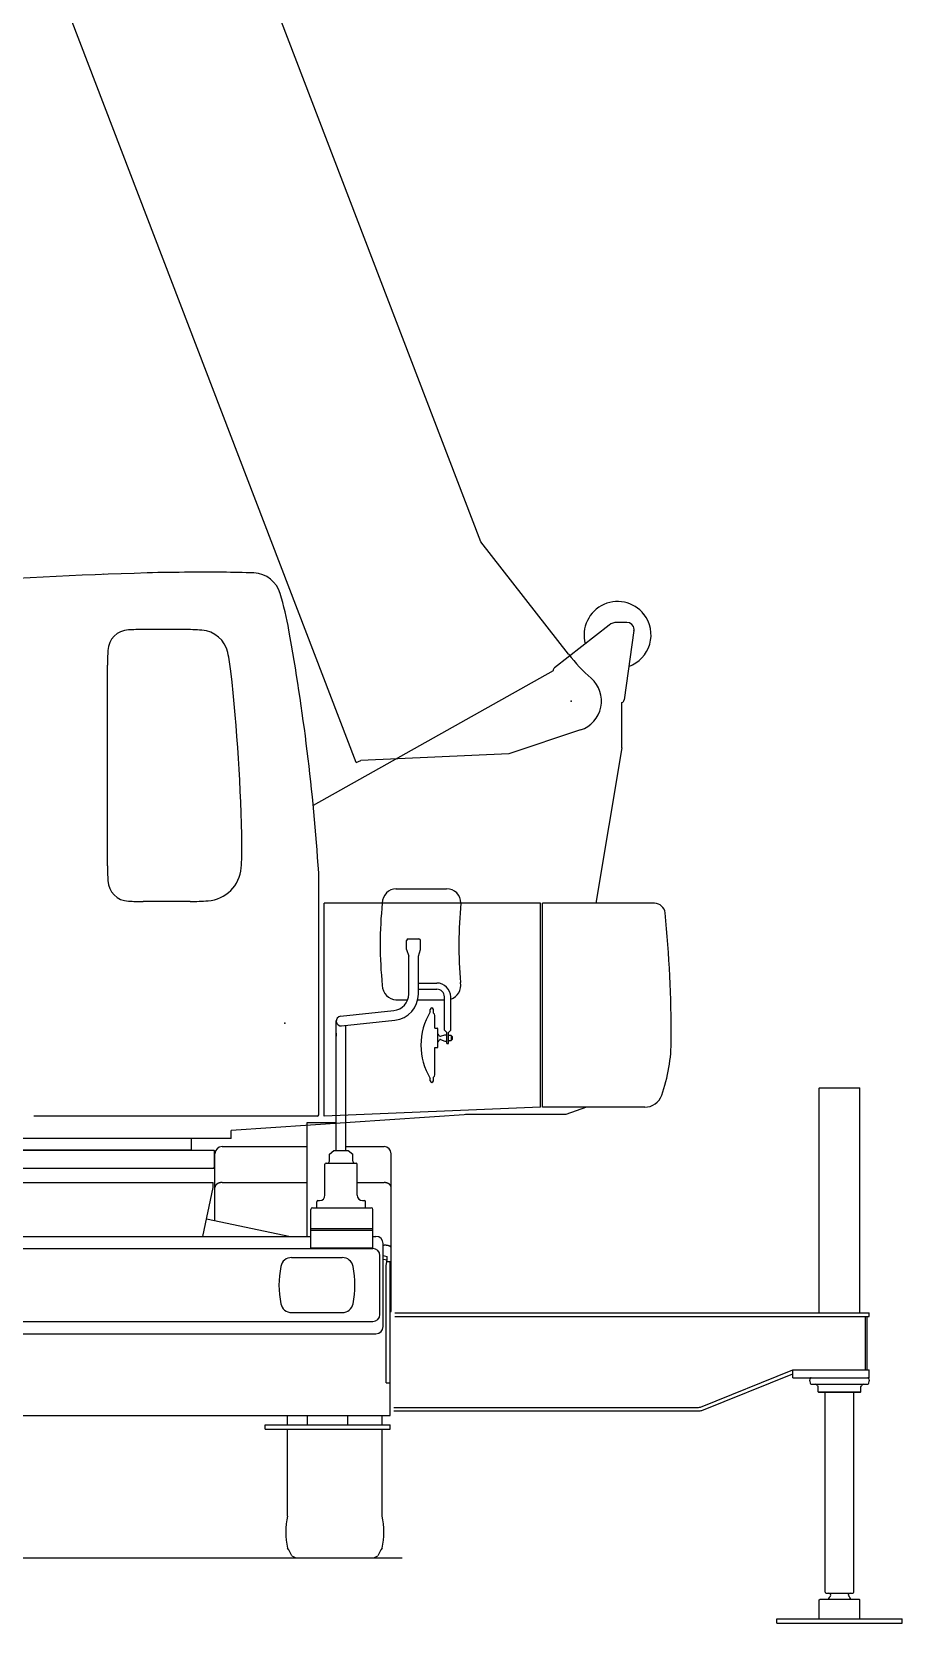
# Model space of a CAD drawing. Header units: millimetres. Extents: x -2078669 to -1085629, y -5987148 to 310365.
# Drawn here: x -1343435 to -1337356, y -4346400 to -4335281 of the extents above; entities that cross this region are included whole.
import ezdxf

# ---------------------------------------------------------------- set-up
doc = ezdxf.new("R2010")
doc.units = ezdxf.units.MM
doc.header["$LTSCALE"] = 500
doc.header["$PDSIZE"] = 300
doc.layers.add('D-BYP-STR8', color=5, linetype='Continuous', lineweight=25)

msp = doc.modelspace()

# ---------------------------------------------------------------- linework, layer by layer
at = {"layer": 'D-BYP-STR8'}
for p, q in [((-1340298, -4338845.3, 708000), (-1343860, -4329547.7, 708000)), ((-1341169.8, -4340385, 708000), (-1345288.5, -4329634.5, 708000)), ((-1339686.3, -4339629.5, 708000), (-1340298, -4338845.3, 708000)), ((-1342929.6, -4339071.8, 708000), (-1342933.2, -4339070, 708000)), ((-1342102.4, -4339057.1, 708000), (-1342332.4, -4339057.1, 708000)), ((-1342092.5, -4339057.1, 708000), (-1342144.6, -4339057.1, 708000)), ((-1342372.4, -4339457.1, 708000), (-1342656.4, -4339457.1, 708000)), ((-1339402.3, -4339425.7, 708000), (-1339784, -4339724.6, 708000)), ((-1339278.7, -4339407.1, 708000), (-1339348.4, -4339407.1, 708000)), ((-1339229.2, -4339464.2, 708000), (-1339298, -4339948.1, 708000)), ((-1342906.1, -4341107.4, 708000), (-1342906.1, -4339706.8, 708000)), ((-1339793.6, -4339744.6, 708000), (-1341469.3, -4340686.4, 708000)), ((-1339313.6, -4340284.6, 708000), (-1339313.6, -4339967.9, 708000)), ((-1339601.9, -4340158.9, 708000), (-1340103.4, -4340324.5, 708000)), ((-1340103.4, -4340324.5, 708000), (-1341137.2, -4340372.5, 708000)), ((-1339313.6, -4340284.6, 708000), (-1339496.2, -4341369.6, 708000)), ((-1341169.8, -4340385, 708000), (-1341137.2, -4340372.5, 708000)), ((-1341430.2, -4341157, 708000), (-1341431.1, -4341157.1, 708000)), ((-1341431.1, -4342847.1, 708000), (-1341431.1, -4341157.1, 708000)), ((-1342328.3, -4341357.1, 708000), (-1342656.4, -4341357.1, 708000)), ((-1340892.5, -4341268.3, 708000), (-1340538.1, -4341268.3, 708000)), ((-1341393.6, -4342857.1, 708000), (-1341393.6, -4341369.6, 708000)), ((-1339881.1, -4341369.6, 708000), (-1341393.6, -4341369.6, 708000)), ((-1339881.1, -4342794.6, 708000), (-1339881.1, -4341369.6, 708000)), ((-1339868.6, -4342794.6, 708000), (-1339868.6, -4341369.6, 708000)), ((-1339086.3, -4341369.6, 708000), (-1339868.6, -4341369.6, 708000)), ((-1340817.8, -4341693.3, 708000), (-1340817.8, -4341630.8, 708000)), ((-1340817.8, -4341693.3, 708000), (-1340802.6, -4341739.7, 708000)), ((-1340805.3, -4341618.3, 708000), (-1340731.8, -4341618.3, 708000)), ((-1340734.6, -4341739.7, 708000), (-1340719.3, -4341693.3, 708000)), ((-1340719.3, -4341693.3, 708000), (-1340719.3, -4341630.8, 708000)), ((-1340802.6, -4342003.7, 708000), (-1340802.6, -4341739.7, 708000)), ((-1340802.6, -4341757, 708000), (-1340802.6, -4341739.7, 708000)), ((-1340734.6, -4342003.7, 708000), (-1340734.6, -4341739.7, 708000)), ((-1340734.6, -4341757, 708000), (-1340734.6, -4341739.7, 708000)), ((-1340734.6, -4341926.7, 708000), (-1340606.1, -4341926.7, 708000)), ((-1340734.6, -4341969.9, 708000), (-1340606.1, -4341969.9, 708000)), ((-1340552.7, -4342257.4, 708000), (-1340552.7, -4342023.3, 708000)), ((-1340509.4, -4342257.4, 708000), (-1340509.4, -4342023.3, 708000)), ((-1341278.5, -4342159.3, 708000), (-1340906.1, -4342119, 708000)), ((-1340892.5, -4342043.3, 708000), (-1340808.8, -4342043.3, 708000)), ((-1340739.3, -4342043.3, 708000), (-1340552.7, -4342043.3, 708000)), ((-1340652.3, -4342127.9, 708000), (-1340652.3, -4342112.1, 708000)), ((-1340629.8, -4342137.5, 708000), (-1340629.8, -4342112.1, 708000)), ((-1341308.8, -4343097.1, 708000), (-1341308.8, -4342188.3, 708000)), ((-1341271.2, -4342226.9, 708000), (-1340898.8, -4342186.6, 708000)), ((-1341240.8, -4343097.1, 708000), (-1341240.8, -4342223.6, 708000)), ((-1340619.8, -4342243.3, 708000), (-1340619.8, -4342153.3, 708000)), ((-1340619.8, -4342243.3, 708000), (-1340603.6, -4342243.3, 708000)), ((-1340598.6, -4342373.3, 708000), (-1340598.6, -4342248.3, 708000)), ((-1341309.2, -4342277.8, 708000), (-1341308.8, -4342297.4, 708000)), ((-1340593.6, -4342291.3, 708000), (-1340593.6, -4342285.7, 708000)), ((-1340593.6, -4342335.9, 708000), (-1340593.6, -4342330.3, 708000)), ((-1340581.1, -4342299.2, 708000), (-1340549.3, -4342288.3, 708000)), ((-1340581.1, -4342322.4, 708000), (-1340549.3, -4342333.3, 708000)), ((-1340552.7, -4342257.4, 708000), (-1340536.8, -4342273.3, 708000)), ((-1340549.3, -4342288.3, 708000), (-1340536.8, -4342288.3, 708000)), ((-1340549.3, -4342333.3, 708000), (-1340536.8, -4342333.3, 708000)), ((-1340536.8, -4342348.3, 708000), (-1340536.8, -4342273.3, 708000)), ((-1340536.8, -4342333.3, 708000), (-1340536.8, -4342288.3, 708000)), ((-1340536.8, -4342348.3, 708000), (-1340525.3, -4342348.3, 708000)), ((-1340525.3, -4342273.3, 708000), (-1340509.4, -4342257.4, 708000)), ((-1340525.3, -4342348.3, 708000), (-1340525.3, -4342273.3, 708000)), ((-1340525.3, -4342291.6, 708000), (-1340520.3, -4342291.6, 708000)), ((-1340525.3, -4342330.1, 708000), (-1340525.3, -4342291.6, 708000)), ((-1340525.3, -4342330.1, 708000), (-1340520.3, -4342330.1, 708000)), ((-1340520.3, -4342292.1, 708000), (-1340505.7, -4342292.1, 708000)), ((-1340520.3, -4342329.6, 708000), (-1340505.7, -4342329.6, 708000)), ((-1340505.7, -4342292.1, 708000), (-1340504.1, -4342294.9, 708000)), ((-1340505.7, -4342329.6, 708000), (-1340504.1, -4342326.8, 708000)), ((-1340504.1, -4342326.8, 708000), (-1340504.1, -4342294.9, 708000)), ((-1340504.1, -4342300.8, 708000), (-1340498.1, -4342300.8, 708000)), ((-1340504.1, -4342320.8, 708000), (-1340498.1, -4342320.8, 708000)), ((-1340498.1, -4342300.8, 708000), (-1340496.8, -4342302.1, 708000)), ((-1340498.1, -4342320.8, 708000), (-1340496.8, -4342319.6, 708000)), ((-1340496.8, -4342319.6, 708000), (-1340496.8, -4342302.1, 708000)), ((-1340619.8, -4342568.3, 708000), (-1340619.8, -4342378.3, 708000)), ((-1340619.8, -4342378.3, 708000), (-1340603.6, -4342378.3, 708000)), ((-1340629.8, -4342609.6, 708000), (-1340629.8, -4342584.1, 708000)), ((-1340652.3, -4342609.6, 708000), (-1340652.3, -4342593.8, 708000)), ((-1337936.1, -4342662.1, 708000), (-1337933.6, -4342659.6, 708000)), ((-1337936.1, -4344232.1, 708000), (-1337936.1, -4342662.1, 708000)), ((-1337933.6, -4342659.6, 708000), (-1337653.6, -4342659.6, 708000)), ((-1337653.6, -4342659.6, 708000), (-1337651.1, -4342662.1, 708000)), ((-1337651.1, -4344232.1, 708000), (-1337651.1, -4342662.1, 708000)), ((-1339881.1, -4342794.6, 708000), (-1341393.6, -4342857.1, 708000)), ((-1339153.4, -4342794.6, 708000), (-1339868.6, -4342794.6, 708000)), ((-1339561.1, -4342794.6, 708000), (-1339706.1, -4342844.6, 708000)), ((-1341441.1, -4342857.1, 708000), (-1343421.1, -4342857.1, 708000)), ((-1340381.1, -4342844.6, 708000), (-1342043.6, -4342957.1, 708000)), ((-1341511.1, -4343698.9, 708000), (-1341511.1, -4342902.1, 708000)), ((-1341511.1, -4342902.1, 708000), (-1341310.1, -4342902.1, 708000)), ((-1339706.1, -4342844.6, 708000), (-1340406.1, -4342844.6, 708000)), ((-1342043.6, -4343012.1, 708000), (-1344631.1, -4343012.1, 708000)), ((-1342318.6, -4343094.6, 708000), (-1342318.6, -4343014.6, 708000)), ((-1342043.6, -4343012.1, 708000), (-1342043.6, -4342957.1, 708000)), ((-1344673.6, -4343094.6, 708000), (-1342163.6, -4343094.6, 708000)), ((-1342318.6, -4343094.6, 708000), (-1344518.6, -4343094.6, 708000)), ((-1342163.6, -4343094.6, 708000), (-1342158.6, -4343099.6, 708000)), ((-1342158.6, -4343214.6, 708000), (-1342158.6, -4343099.6, 708000)), ((-1342156.1, -4343587.5, 708000), (-1342156.1, -4343119.6, 708000)), ((-1342106.1, -4343069.6, 708000), (-1341511.1, -4343069.6, 708000)), ((-1341356.1, -4343122.1, 708000), (-1341324.8, -4343097.1, 708000)), ((-1341356.1, -4343172.1, 708000), (-1341356.1, -4343122.1, 708000)), ((-1341324.8, -4343097.1, 708000), (-1341224.8, -4343097.1, 708000)), ((-1341308.8, -4343097.1, 708000), (-1341240.8, -4343097.1, 708000)), ((-1341240.8, -4343069.6, 708000), (-1340974.8, -4343069.6, 708000)), ((-1341224.8, -4343097.1, 708000), (-1341193.6, -4343122.1, 708000)), ((-1341193.6, -4343172.1, 708000), (-1341193.6, -4343122.1, 708000)), ((-1340924.8, -4344222.5, 708000), (-1340924.8, -4343119.6, 708000)), ((-1344673.6, -4343219.6, 708000), (-1342163.6, -4343219.6, 708000)), ((-1342163.6, -4343219.6, 708000), (-1342158.6, -4343214.6, 708000)), ((-1341387.3, -4343409.6, 708000), (-1341387.3, -4343192.1, 708000)), ((-1341379.8, -4343184.6, 708000), (-1341169.8, -4343184.6, 708000)), ((-1341162.3, -4343409.6, 708000), (-1341162.3, -4343192.1, 708000)), ((-1344668.6, -4343319.6, 708000), (-1342168.6, -4343319.6, 708000)), ((-1342241.3, -4343697.3, 708000), (-1342168.6, -4343354.6, 708000)), ((-1342168.6, -4343354.6, 708000), (-1342168.6, -4343319.6, 708000)), ((-1342168.6, -4343354.6, 708000), (-1342168.6, -4343319.6, 708000)), ((-1342106.1, -4343320.9, 708000), (-1341511.1, -4343320.9, 708000)), ((-1341162.3, -4343320.9, 708000), (-1340974.8, -4343320.9, 708000)), ((-1341444.8, -4343497.1, 708000), (-1341444.8, -4343454.6, 708000)), ((-1341437.3, -4343447.1, 708000), (-1341424.8, -4343447.1, 708000)), ((-1341124.8, -4343447.1, 708000), (-1341112.3, -4343447.1, 708000)), ((-1341104.8, -4343497.1, 708000), (-1341104.8, -4343454.6, 708000)), ((-1342215.6, -4343575.1, 708000), (-1341627.4, -4343697.3, 708000)), ((-1341487.3, -4343672.1, 708000), (-1341487.3, -4343509.6, 708000)), ((-1341474.8, -4343497.1, 708000), (-1341064.8, -4343497.1, 708000)), ((-1341444.8, -4343497.1, 708000), (-1341104.8, -4343497.1, 708000)), ((-1341052.3, -4343776.4, 708000), (-1341052.3, -4343509.6, 708000)), ((-1345534, -4343697.3, 708000), (-1341527.1, -4343697.3, 708000)), ((-1341487.3, -4343640.9, 708000), (-1341052.3, -4343640.9, 708000)), ((-1341487.3, -4343776.4, 708000), (-1341487.3, -4343647.1, 708000)), ((-1341487.3, -4343776.4, 708000), (-1341487.3, -4343647.1, 708000)), ((-1341487.3, -4343698.9, 708000), (-1341487.3, -4343651.4, 708000)), ((-1341487.3, -4343653.4, 708000), (-1341052.3, -4343653.4, 708000)), ((-1341487.3, -4343767.7, 708000), (-1341487.3, -4343694.8, 708000)), ((-1341052.3, -4343776.4, 708000), (-1341052.3, -4343647.1, 708000)), ((-1341052.3, -4343697.3, 708000), (-1341031.1, -4343697.3, 708000)), ((-1345783.6, -4343782.1, 708000), (-1341053.6, -4343782.1, 708000)), ((-1341527, -4343697.6, 708000), (-1341514.8, -4343697.6, 708000)), ((-1341514.8, -4343698.1, 708000), (-1341509.8, -4343698.1, 708000)), ((-1341509.8, -4343698.9, 708000), (-1341487.3, -4343698.9, 708000)), ((-1341487.3, -4343776.4, 708000), (-1341052.3, -4343776.4, 708000)), ((-1341487.3, -4343776.4, 708000), (-1341052.3, -4343776.4, 708000)), ((-1340981.1, -4344327.3, 708000), (-1340981.1, -4343747.3, 708000)), ((-1340981.1, -4343758.8, 708000), (-1340974.8, -4343758.8, 708000)), ((-1341620.4, -4343844.8, 708000), (-1341266.7, -4343844.8, 708000)), ((-1341003.6, -4344242.1, 708000), (-1341003.6, -4343832.1, 708000)), ((-1340981.1, -4343831.7, 708000), (-1340953.1, -4343837.5, 708000)), ((-1340981.1, -4343856.2, 708000), (-1340953.1, -4343862.1, 708000)), ((-1340981.1, -4344209, 708000), (-1340981.1, -4343865.2, 708000)), ((-1340961.1, -4343900.3, 708000), (-1340953.1, -4343862.1, 708000)), ((-1340961.1, -4344719.6, 708000), (-1340961.1, -4343900.3, 708000)), ((-1340955.5, -4343873.5, 708000), (-1340931.1, -4343873.5, 708000)), ((-1340953.1, -4343862.1, 708000), (-1340953.1, -4343837.5, 708000)), ((-1340931.1, -4344719.6, 708000), (-1340931.1, -4343873.5, 708000)), ((-1341620.4, -4344229.8, 708000), (-1341266.7, -4344229.8, 708000)), ((-1340931.1, -4344222.5, 708000), (-1340924.8, -4344222.5, 708000)), ((-1340899, -4344232.1, 708000), (-1337587.3, -4344232.1, 708000)), ((-1337587.3, -4344257.1, 708000), (-1337587.3, -4344232.1, 708000)), ((-1345783.6, -4344292.1, 708000), (-1341053.6, -4344292.1, 708000)), ((-1340899, -4344257.1, 708000), (-1337587.3, -4344257.1, 708000)), ((-1337611.1, -4344629.6, 708000), (-1337611.1, -4344257.1, 708000)), ((-1337599.8, -4344629.6, 708000), (-1337599.8, -4344257.1, 708000)), ((-1343868.6, -4344377.3, 708000), (-1341031.1, -4344377.3, 708000)), ((-1338764.3, -4344889.4, 708000), (-1338118.6, -4344629.6, 708000)), ((-1338755, -4344912.6, 708000), (-1338118.6, -4344656.6, 708000)), ((-1338118.6, -4344629.6, 708000), (-1337587.3, -4344629.6, 708000)), ((-1338118.6, -4344684.6, 708000), (-1338118.6, -4344629.6, 708000)), ((-1338118.6, -4344684.6, 708000), (-1337587.3, -4344684.6, 708000)), ((-1337999.8, -4344706.5, 708000), (-1337998.4, -4344691.5, 708000)), ((-1337991, -4344684.6, 708000), (-1337596.2, -4344684.6, 708000)), ((-1337588.7, -4344691.5, 708000), (-1337587.4, -4344706.5, 708000)), ((-1337587.3, -4344684.6, 708000), (-1337587.3, -4344629.6, 708000)), ((-1340961.1, -4344719.6, 708000), (-1340931.1, -4344719.6, 708000)), ((-1340961.1, -4344719.6, 708000), (-1340931.1, -4344719.6, 708000)), ((-1340931.1, -4344949.6, 708000), (-1340931.1, -4344719.6, 708000)), ((-1337999.8, -4344707.8, 708000), (-1337998.4, -4344722.8, 708000)), ((-1337991, -4344729.6, 708000), (-1337596.2, -4344729.6, 708000)), ((-1337947.1, -4344738.9, 708000), (-1337945.1, -4344746.6, 708000)), ((-1337943.6, -4344782.1, 708000), (-1337943.6, -4344747.1, 708000)), ((-1337943.6, -4344782.1, 708000), (-1337941.1, -4344784.6, 708000)), ((-1337943.6, -4344782.1, 708000), (-1337643.6, -4344782.1, 708000)), ((-1337941.1, -4344784.6, 708000), (-1337646.1, -4344784.6, 708000)), ((-1337893.6, -4346182.1, 708000), (-1337893.6, -4344784.6, 708000)), ((-1337693.6, -4346182.1, 708000), (-1337693.6, -4344784.6, 708000)), ((-1337646.1, -4344784.6, 708000), (-1337643.6, -4344782.1, 708000)), ((-1337643.6, -4344782.1, 708000), (-1337643.6, -4344747.1, 708000)), ((-1337642.1, -4344746.6, 708000), (-1337640, -4344738.9, 708000)), ((-1337588.7, -4344722.8, 708000), (-1337587.4, -4344707.8, 708000)), ((-1340907, -4344892.1, 708000), (-1338778.3, -4344892.1, 708000)), ((-1340907, -4344917.1, 708000), (-1338778.3, -4344917.1, 708000)), ((-1345906.1, -4344949.6, 708000), (-1340931.1, -4344949.6, 708000)), ((-1341806.1, -4345014.6, 708000), (-1340931.1, -4345014.6, 708000)), ((-1341806.1, -4345044.6, 708000), (-1341806.1, -4345014.6, 708000)), ((-1341648.6, -4345014.6, 708000), (-1341648.6, -4344949.6, 708000)), ((-1341509.8, -4345014.6, 708000), (-1341509.8, -4344949.6, 708000)), ((-1341227.3, -4345014.6, 708000), (-1341227.3, -4344949.6, 708000)), ((-1340988.6, -4345014.6, 708000), (-1340988.6, -4344949.6, 708000)), ((-1340931.1, -4345044.6, 708000), (-1340931.1, -4345014.6, 708000)), ((-1341806.1, -4345044.6, 708000), (-1340931.1, -4345044.6, 708000)), ((-1341648.6, -4345650.9, 708000), (-1341648.6, -4345044.6, 708000)), ((-1340988.6, -4345650.9, 708000), (-1340988.6, -4345044.6, 708000)), ((-1345980.2, -4345943.6, 708000), (-1340848.5, -4345943.6, 708000)), ((-1341619.8, -4345929.9, 708000), (-1341591.1, -4345943.6, 708000)), ((-1341046.1, -4345943.6, 708000), (-1341017.3, -4345929.9, 708000)), ((-1337934.8, -4346237.1, 708000), (-1337929.8, -4346232.1, 708000)), ((-1337934.8, -4346369.6, 708000), (-1337934.8, -4346237.1, 708000)), ((-1337929.8, -4346232.1, 708000), (-1337657.3, -4346232.1, 708000)), ((-1337886.1, -4346189.6, 708000), (-1337701.1, -4346189.6, 708000)), ((-1337657.3, -4346232.1, 708000), (-1337652.3, -4346237.1, 708000)), ((-1337652.3, -4346369.6, 708000), (-1337652.3, -4346237.1, 708000)), ((-1338231.1, -4346399.6, 708000), (-1338231.1, -4346369.6, 708000)), ((-1338231.1, -4346369.6, 708000), (-1337356.1, -4346369.6, 708000)), ((-1338231.1, -4346399.6, 708000), (-1337356.1, -4346399.6, 708000)), ((-1337356.1, -4346399.6, 708000), (-1337356.1, -4346369.6, 708000))]:
    msp.add_line(p, q, dxfattribs=at)
at = {"layer": 'D-BYP-STR8', "elevation": 708000}
for points in [[(-1342106.1, -4343320.9), (-1342106.7, -4343320.9), (-1342107.3, -4343321), (-1342107.9, -4343321), (-1342108.5, -4343321), (-1342109.1, -4343321), (-1342109.7, -4343321), (-1342110.4, -4343321.1), (-1342111, -4343321.1), (-1342111.6, -4343321.2), (-1342112.2, -4343321.2), (-1342112.8, -4343321.3), (-1342113.4, -4343321.3), (-1342114, -4343321.4), (-1342114.6, -4343321.5), (-1342115.2, -4343321.5), (-1342115.8, -4343321.6), (-1342116.4, -4343321.7), (-1342117, -4343321.8), (-1342117.6, -4343321.9), (-1342118.2, -4343322), (-1342118.8, -4343322.1), (-1342119.4, -4343322.2), (-1342120, -4343322.3), (-1342120.6, -4343322.5), (-1342121.2, -4343322.6), (-1342121.8, -4343322.7), (-1342122.3, -4343322.9), (-1342122.9, -4343323), (-1342123.5, -4343323.2), (-1342124.1, -4343323.3), (-1342124.6, -4343323.5), (-1342125.2, -4343323.6), (-1342125.8, -4343323.8), (-1342126.3, -4343324), (-1342126.9, -4343324.2), (-1342127.4, -4343324.3), (-1342128, -4343324.5), (-1342128.5, -4343324.7), (-1342129.1, -4343324.9), (-1342129.6, -4343325.1), (-1342130.2, -4343325.3), (-1342130.7, -4343325.5), (-1342131.2, -4343325.8), (-1342131.8, -4343326), (-1342132.3, -4343326.2), (-1342132.8, -4343326.4), (-1342133.3, -4343326.7), (-1342133.8, -4343326.9), (-1342134.4, -4343327.1), (-1342134.9, -4343327.4), (-1342135.4, -4343327.6), (-1342135.9, -4343327.9), (-1342136.3, -4343328.2), (-1342136.8, -4343328.4), (-1342137.3, -4343328.7), (-1342137.8, -4343329), (-1342138.3, -4343329.2), (-1342138.7, -4343329.5), (-1342139.2, -4343329.8), (-1342139.6, -4343330.1), (-1342140.1, -4343330.4), (-1342140.5, -4343330.7), (-1342141, -4343331), (-1342141.4, -4343331.3), (-1342141.9, -4343331.6), (-1342142.3, -4343331.9), (-1342142.7, -4343332.2), (-1342143.1, -4343332.6), (-1342143.5, -4343332.9), (-1342143.9, -4343333.2), (-1342144.3, -4343333.5), (-1342144.7, -4343333.9), (-1342145.1, -4343334.2), (-1342145.5, -4343334.5), (-1342145.9, -4343334.9), (-1342146.2, -4343335.2), (-1342146.6, -4343335.6), (-1342146.9, -4343335.9), (-1342147.3, -4343336.3), (-1342147.6, -4343336.7), (-1342148, -4343337), (-1342148.3, -4343337.4), (-1342148.6, -4343337.7), (-1342149, -4343338.1), (-1342149.3, -4343338.5), (-1342149.6, -4343338.9), (-1342149.9, -4343339.2), (-1342150.2, -4343339.6), (-1342150.4, -4343340), (-1342150.7, -4343340.4), (-1342151, -4343340.8), (-1342151.3, -4343341.2), (-1342151.5, -4343341.6), (-1342151.8, -4343342), (-1342152, -4343342.4), (-1342152.3, -4343342.8), (-1342152.5, -4343343.2), (-1342152.7, -4343343.6), (-1342152.9, -4343344), (-1342153.1, -4343344.4), (-1342153.3, -4343344.8), (-1342153.5, -4343345.2), (-1342153.7, -4343345.6), (-1342153.9, -4343346), (-1342154.1, -4343346.4), (-1342154.3, -4343346.9), (-1342154.4, -4343347.3), (-1342154.6, -4343347.7), (-1342154.7, -4343348.1), (-1342154.9, -4343348.6), (-1342155, -4343349), (-1342155.1, -4343349.4), (-1342155.2, -4343349.8), (-1342155.3, -4343350.3), (-1342155.4, -4343350.7), (-1342155.5, -4343351.1), (-1342155.6, -4343351.5), (-1342155.7, -4343352), (-1342155.8, -4343352.4), (-1342155.8, -4343352.8), (-1342155.9, -4343353.3), (-1342155.9, -4343353.7), (-1342156, -4343354.1), (-1342156, -4343354.6), (-1342156, -4343355), (-1342156.1, -4343355.4), (-1342156.1, -4343355.9), (-1342156.1, -4343356.3)], [(-1340924.8, -4343356.3), (-1340924.8, -4343355.9), (-1340924.8, -4343355.4), (-1340924.9, -4343355), (-1340924.9, -4343354.6), (-1340924.9, -4343354.1), (-1340925, -4343353.7), (-1340925, -4343353.3), (-1340925.1, -4343352.8), (-1340925.1, -4343352.4), (-1340925.2, -4343352), (-1340925.3, -4343351.5), (-1340925.4, -4343351.1), (-1340925.5, -4343350.7), (-1340925.6, -4343350.3), (-1340925.7, -4343349.8), (-1340925.8, -4343349.4), (-1340925.9, -4343349), (-1340926, -4343348.6), (-1340926.2, -4343348.1), (-1340926.3, -4343347.7), (-1340926.5, -4343347.3), (-1340926.6, -4343346.9), (-1340926.8, -4343346.4), (-1340927, -4343346), (-1340927.2, -4343345.6), (-1340927.3, -4343345.2), (-1340927.5, -4343344.8), (-1340927.7, -4343344.4), (-1340928, -4343344), (-1340928.2, -4343343.6), (-1340928.4, -4343343.2), (-1340928.6, -4343342.8), (-1340928.9, -4343342.4), (-1340929.1, -4343342), (-1340929.4, -4343341.6), (-1340929.6, -4343341.2), (-1340929.9, -4343340.8), (-1340930.2, -4343340.4), (-1340930.4, -4343340), (-1340930.7, -4343339.6), (-1340931, -4343339.2), (-1340931.3, -4343338.9), (-1340931.6, -4343338.5), (-1340931.9, -4343338.1), (-1340932.3, -4343337.7), (-1340932.6, -4343337.4), (-1340932.9, -4343337), (-1340933.2, -4343336.7), (-1340933.6, -4343336.3), (-1340933.9, -4343335.9), (-1340934.3, -4343335.6), (-1340934.7, -4343335.2), (-1340935, -4343334.9), (-1340935.4, -4343334.5), (-1340935.8, -4343334.2), (-1340936.2, -4343333.9), (-1340936.6, -4343333.5), (-1340937, -4343333.2), (-1340937.4, -4343332.9), (-1340937.8, -4343332.6), (-1340938.2, -4343332.2), (-1340938.6, -4343331.9), (-1340939, -4343331.6), (-1340939.5, -4343331.3), (-1340939.9, -4343331), (-1340940.3, -4343330.7), (-1340940.8, -4343330.4), (-1340941.2, -4343330.1), (-1340941.7, -4343329.8), (-1340942.2, -4343329.5), (-1340942.6, -4343329.2), (-1340943.1, -4343329), (-1340943.6, -4343328.7), (-1340944.1, -4343328.4), (-1340944.5, -4343328.2), (-1340945, -4343327.9), (-1340945.5, -4343327.6), (-1340946, -4343327.4), (-1340946.5, -4343327.1), (-1340947, -4343326.9), (-1340947.6, -4343326.7), (-1340948.1, -4343326.4), (-1340948.6, -4343326.2), (-1340949.1, -4343326), (-1340949.6, -4343325.8), (-1340950.2, -4343325.5), (-1340950.7, -4343325.3), (-1340951.2, -4343325.1), (-1340951.8, -4343324.9), (-1340952.3, -4343324.7), (-1340952.9, -4343324.5), (-1340953.4, -4343324.3), (-1340954, -4343324.2), (-1340954.6, -4343324), (-1340955.1, -4343323.8), (-1340955.7, -4343323.6), (-1340956.3, -4343323.5), (-1340956.8, -4343323.3), (-1340957.4, -4343323.2), (-1340958, -4343323), (-1340958.6, -4343322.9), (-1340959.1, -4343322.7), (-1340959.7, -4343322.6), (-1340960.3, -4343322.5), (-1340960.9, -4343322.3), (-1340961.5, -4343322.2), (-1340962.1, -4343322.1), (-1340962.7, -4343322), (-1340963.3, -4343321.9), (-1340963.9, -4343321.8), (-1340964.5, -4343321.7), (-1340965.1, -4343321.6), (-1340965.7, -4343321.5), (-1340966.3, -4343321.5), (-1340966.9, -4343321.4), (-1340967.5, -4343321.3), (-1340968.1, -4343321.3), (-1340968.7, -4343321.2), (-1340969.3, -4343321.2), (-1340969.9, -4343321.1), (-1340970.5, -4343321.1), (-1340971.1, -4343321), (-1340971.8, -4343321), (-1340972.4, -4343321), (-1340973, -4343321), (-1340973.6, -4343321), (-1340974.2, -4343320.9), (-1340974.8, -4343320.9)], [(-1340924.8, -4343775.9), (-1340924.8, -4343775.6), (-1340924.8, -4343775.4), (-1340924.9, -4343775.2), (-1340924.9, -4343775), (-1340924.9, -4343774.8), (-1340925, -4343774.6), (-1340925, -4343774.4), (-1340925.1, -4343774.2), (-1340925.1, -4343774), (-1340925.2, -4343773.8), (-1340925.3, -4343773.6), (-1340925.4, -4343773.3), (-1340925.5, -4343773.1), (-1340925.6, -4343772.9), (-1340925.7, -4343772.7), (-1340925.8, -4343772.5), (-1340925.9, -4343772.3), (-1340926, -4343772.1), (-1340926.2, -4343771.9), (-1340926.3, -4343771.7), (-1340926.5, -4343771.5), (-1340926.6, -4343771.3), (-1340926.8, -4343771.1), (-1340927, -4343770.9), (-1340927.2, -4343770.7), (-1340927.3, -4343770.5), (-1340927.5, -4343770.3), (-1340927.7, -4343770.1), (-1340928, -4343769.9), (-1340928.2, -4343769.7), (-1340928.4, -4343769.5), (-1340928.6, -4343769.3), (-1340928.9, -4343769.1), (-1340929.1, -4343768.9), (-1340929.6, -4343768.5), (-1340930.2, -4343768.2), (-1340930.7, -4343767.8), (-1340931.3, -4343767.4), (-1340931.9, -4343767.1), (-1340932.6, -4343766.7), (-1340933.2, -4343766.4), (-1340933.9, -4343766), (-1340934.7, -4343765.7), (-1340935.4, -4343765.3), (-1340936.2, -4343765), (-1340937, -4343764.7), (-1340937.8, -4343764.4), (-1340938.6, -4343764.1), (-1340939.5, -4343763.8), (-1340940.3, -4343763.5), (-1340941.2, -4343763.2), (-1340942.2, -4343762.9), (-1340943.1, -4343762.6), (-1340944.1, -4343762.4), (-1340945, -4343762.1), (-1340946, -4343761.9), (-1340947, -4343761.6), (-1340948.1, -4343761.4), (-1340949.1, -4343761.2), (-1340950.2, -4343761), (-1340951.2, -4343760.8), (-1340952.3, -4343760.6), (-1340953.4, -4343760.4), (-1340954.6, -4343760.2), (-1340955.7, -4343760.1), (-1340956.8, -4343759.9), (-1340958, -4343759.8), (-1340959.1, -4343759.6), (-1340960.3, -4343759.5), (-1340961.5, -4343759.4), (-1340962.7, -4343759.3), (-1340963.9, -4343759.2), (-1340965.1, -4343759.1), (-1340966.3, -4343759), (-1340967.5, -4343758.9), (-1340968.7, -4343758.9), (-1340969.9, -4343758.8), (-1340971.1, -4343758.8), (-1340972.4, -4343758.8), (-1340973.6, -4343758.8), (-1340974.8, -4343758.8)]]:
    msp.add_lwpolyline(points, dxfattribs=at)
at = {"layer": 'D-BYP-STR8'}
for centre, radius, start, end in [((-1341589.3, -4374046.1, 708000), 35000, 91.70323, 96.45952), ((-1342332.4, -4349057.1, 708000), 10000, 90, 91.70323), ((-1342102.4, -4344057.1, 708000), 5000, 87.48705, 90), ((-1341892, -4339261.7, 708000), 200, 16.31679, 87.48705), ((-1344099.3, -4339907.9, 708000), 2500, 10.27058, 16.31679), ((-1339343.6, -4339494.6, 708000), 233.8, 32.67929, 195.29562), ((-1339343.6, -4339494.6, 708000), 233.8, 289.6892, 38.04367), ((-1342754, -4339609.2, 708000), 150, 92.38169, 177.61831), ((-1342656.4, -4341957.1, 708000), 2500, 90, 92.38169), ((-1342372.4, -4341207.1, 708000), 1750, 85.90806, 90), ((-1342261.8, -4339661.1, 708000), 200, 12.45898, 85.90806), ((-1356399.1, -4342136.6, 708000), 15000, 3.74411, 10.27058), ((-1339348.4, -4339494.6, 708000), 87.5, 90, 128.06565), ((-1339278.7, -4339457.1, 708000), 50, 3.36562, 90), ((-1339278.7, -4339457.1, 708000), 50, 351.90555, 9.92412), ((-1340406.1, -4339706.8, 708000), 2500, 177.61831, 180), ((-1343287.1, -4339887.6, 708000), 1250, 6.41122, 12.45898), ((-1338700.7, -4338860.7, 708000), 1250, 217.95389, 228.56303), ((-1354466.7, -4341143.8, 708000), 12500, 0.80295, 6.41122), ((-1339768.6, -4339744.3, 708000), 25, 128.06565, 180), ((-1339668.6, -4339957.1, 708000), 212.5, 288.2745, 48.56303), ((-1339322.8, -4339944.6, 708000), 25, 291.58311, 351.90555), ((-1343717.8, -4340993.2, 708000), 1750, 355.78804, 0.80295), ((-1340406.1, -4341107.4, 708000), 2500, 180, 182.38169), ((-1342221.9, -4341103.3, 708000), 250, 274.0702, 355.78804), ((-1342754, -4341205.1, 708000), 150, 182.38169, 267.61831), ((-1342656.4, -4338857.1, 708000), 2500, 267.61831, 270), ((-1342328.3, -4339607.1, 708000), 1750, 270, 274.0702), ((-1340887.5, -4341368.3, 708000), 100, 90, 180), ((-1340538.1, -4341368.3, 708000), 100, 0, 90), ((-1338087.4, -4341655.8, 708000), 2914.3, 174.3384, 185.6616), ((-1337560.5, -4341655.8, 708000), 2891.9, 174.29451, 185.32467), ((-1339086.3, -4341444.6, 708000), 75, 5.59483, 90), ((-1348018.6, -4342319.6, 708000), 9050, 0, 5.59483), ((-1340805.3, -4341630.8, 708000), 12.5, 90, 180), ((-1340731.8, -4341630.8, 708000), 12.5, 0, 90), ((-1340887.5, -4341943.3, 708000), 100, 180, 270), ((-1340918.6, -4342003.7, 708000), 116, 276.17018, 0), ((-1340918.6, -4342003.7, 708000), 184, 276.17018, 0), ((-1340606.1, -4342023.3, 708000), 96.6, 0, 90), ((-1340606.1, -4342023.3, 708000), 53.4, 0, 90), ((-1340538.1, -4341943.3, 708000), 100, 286.64138, 11.03016), ((-1340267.3, -4342360.8, 708000), 450, 148.82116, 211.17884), ((-1340641.1, -4342112.1, 708000), 11.2, 0, 180), ((-1340637.3, -4342153.3, 708000), 17.5, 0, 64.62307), ((-1341274.8, -4342193.1, 708000), 34, 96.17018, 276.17018), ((-1340603.6, -4342248.3, 708000), 5, 0, 90), ((-1340604.8, -4342310.8, 708000), 27.5, 65.85226, 76.86344), ((-1340604.8, -4342310.8, 708000), 27.5, 283.13656, 294.14774), ((-1340604.8, -4342310.8, 708000), 22.5, 36.41759, 60), ((-1340604.8, -4342310.8, 708000), 22.5, 300, 323.58241), ((-1340582.7, -4342294.5, 708000), 5, 216.41759, 288.95469), ((-1340582.7, -4342327.1, 708000), 5, 71.04531, 143.58241), ((-1340146.7, -4342319.6, 708000), 1178.1, 340.58888, 0), ((-1340603.6, -4342373.3, 708000), 5, 270, 0), ((-1340637.3, -4342568.3, 708000), 17.5, 295.37693, 0), ((-1340641.1, -4342609.6, 708000), 11.2, 180, 0), ((-1339153.4, -4342669.6, 708000), 125, 270, 340.58888), ((-1341441.1, -4342847.1, 708000), 10, 270, 0), ((-1342106.1, -4343119.6, 708000), 50, 90, 180), ((-1340974.8, -4343119.6, 708000), 50, 0, 90), ((-1341379.8, -4343192.1, 708000), 7.5, 90, 180), ((-1341368.6, -4343172.1, 708000), 12.5, 270, 0), ((-1341181.1, -4343172.1, 708000), 12.5, 180, 270), ((-1341169.8, -4343192.1, 708000), 7.5, 0, 90), ((-1341437.3, -4343454.6, 708000), 7.5, 90, 180), ((-1341424.8, -4343409.6, 708000), 37.5, 270, 0), ((-1341124.8, -4343409.6, 708000), 37.5, 180, 270), ((-1341112.3, -4343454.6, 708000), 7.5, 0, 90), ((-1341474.8, -4343509.6, 708000), 12.5, 90, 180), ((-1341064.8, -4343509.6, 708000), 12.5, 0, 90), ((-1341031.1, -4343747.3, 708000), 50, 0, 90), ((-1341053.6, -4343832.1, 708000), 50, 0, 90), ((-1341031.7, -4344037.3, 708000), 676.9, 168.88912, 191.11088), ((-1341620.4, -4343921.7, 708000), 76.9, 90, 168.88912), ((-1341266.7, -4343921.7, 708000), 76.9, 11.11088, 90), ((-1341855.4, -4344037.3, 708000), 676.9, 348.88912, 11.11088), ((-1341620.4, -4344153, 708000), 76.9, 191.11088, 270), ((-1341266.7, -4344153, 708000), 76.9, 270, 348.88912), ((-1341053.6, -4344242.1, 708000), 50, 270, 0), ((-1341031.1, -4344327.3, 708000), 50, 270, 0), ((-1337991, -4344692.1, 708000), 7.5, 90, 175), ((-1337596.2, -4344692.1, 708000), 7.5, 5, 90), ((-1337992.3, -4344707.1, 708000), 7.5, 175, 185), ((-1337991, -4344722.1, 708000), 7.5, 185, 270), ((-1337959.2, -4344742.1, 708000), 12.5, 15, 90), ((-1337937.8, -4344744.6, 708000), 7.5, 195, 199.47122), ((-1337627.9, -4344742.1, 708000), 12.5, 90, 165), ((-1337596.2, -4344722.1, 708000), 7.5, 270, 355), ((-1337594.8, -4344707.1, 708000), 7.5, 355, 5), ((-1338778.3, -4344854.6, 708000), 37.5, 270, 291.91487), ((-1338778.3, -4344854.6, 708000), 62.5, 270, 291.91487), ((-1341161.1, -4345762, 708000), 500, 167.16143, 193.05555), ((-1341476.1, -4345762, 708000), 500, 346.94445, 12.83857), ((-1341943.8, -4346062.3, 708000), 350, 22.22291, 32.35309), ((-1340693.3, -4346062.3, 708000), 350, 147.64691, 157.77709), ((-1337886.1, -4346182.1, 708000), 7.5, 180, 270), ((-1337793.6, -4346269.6, 708000), 87.5, 137.05272, 154.62307), ((-1337867.3, -4346202.1, 708000), 12.5, 320.90794, 90), ((-1337719.8, -4346202.1, 708000), 12.5, 90, 225.83918), ((-1337793.6, -4346269.6, 708000), 87.5, 25.37693, 41.98395), ((-1337701.1, -4346182.1, 708000), 7.5, 270, 0)]:
    msp.add_arc(centre, radius, start, end, dxfattribs=at)
for p in [(-1339668.6, -4339957.1, 708000), (-1341668.6, -4342207.1, 708000), (-1343418.6, -4343094.6, 708000), (-1343418.6, -4343094.6, 708000)]:
    msp.add_point(p, dxfattribs=at)

doc.saveas('drawing.dxf')
